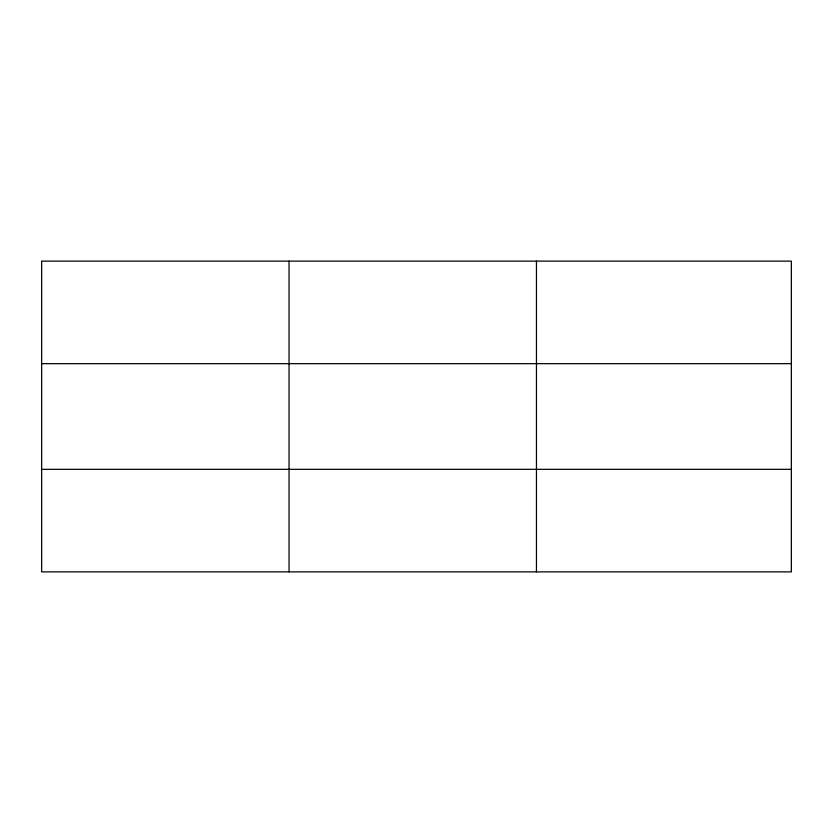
<?xml version="1.0" encoding="UTF-8"?>
<svg xmlns="http://www.w3.org/2000/svg" width="833" height="833" viewBox="0 0 833 833"><rect width="100%" height="100%" fill="white"/><g stroke="black" fill="none" stroke-linecap="round" stroke-linejoin="round"><path stroke-width="1.25" d="M289.051 571.875L289.051 261.125M536.452 571.875L536.452 261.125M791.35 363.667L791.35 261.125L41.65 261.125L41.65 571.875L791.35 571.875L791.35 363.667L41.65 363.667M41.65 469.333L791.35 469.333"/></g></svg>
